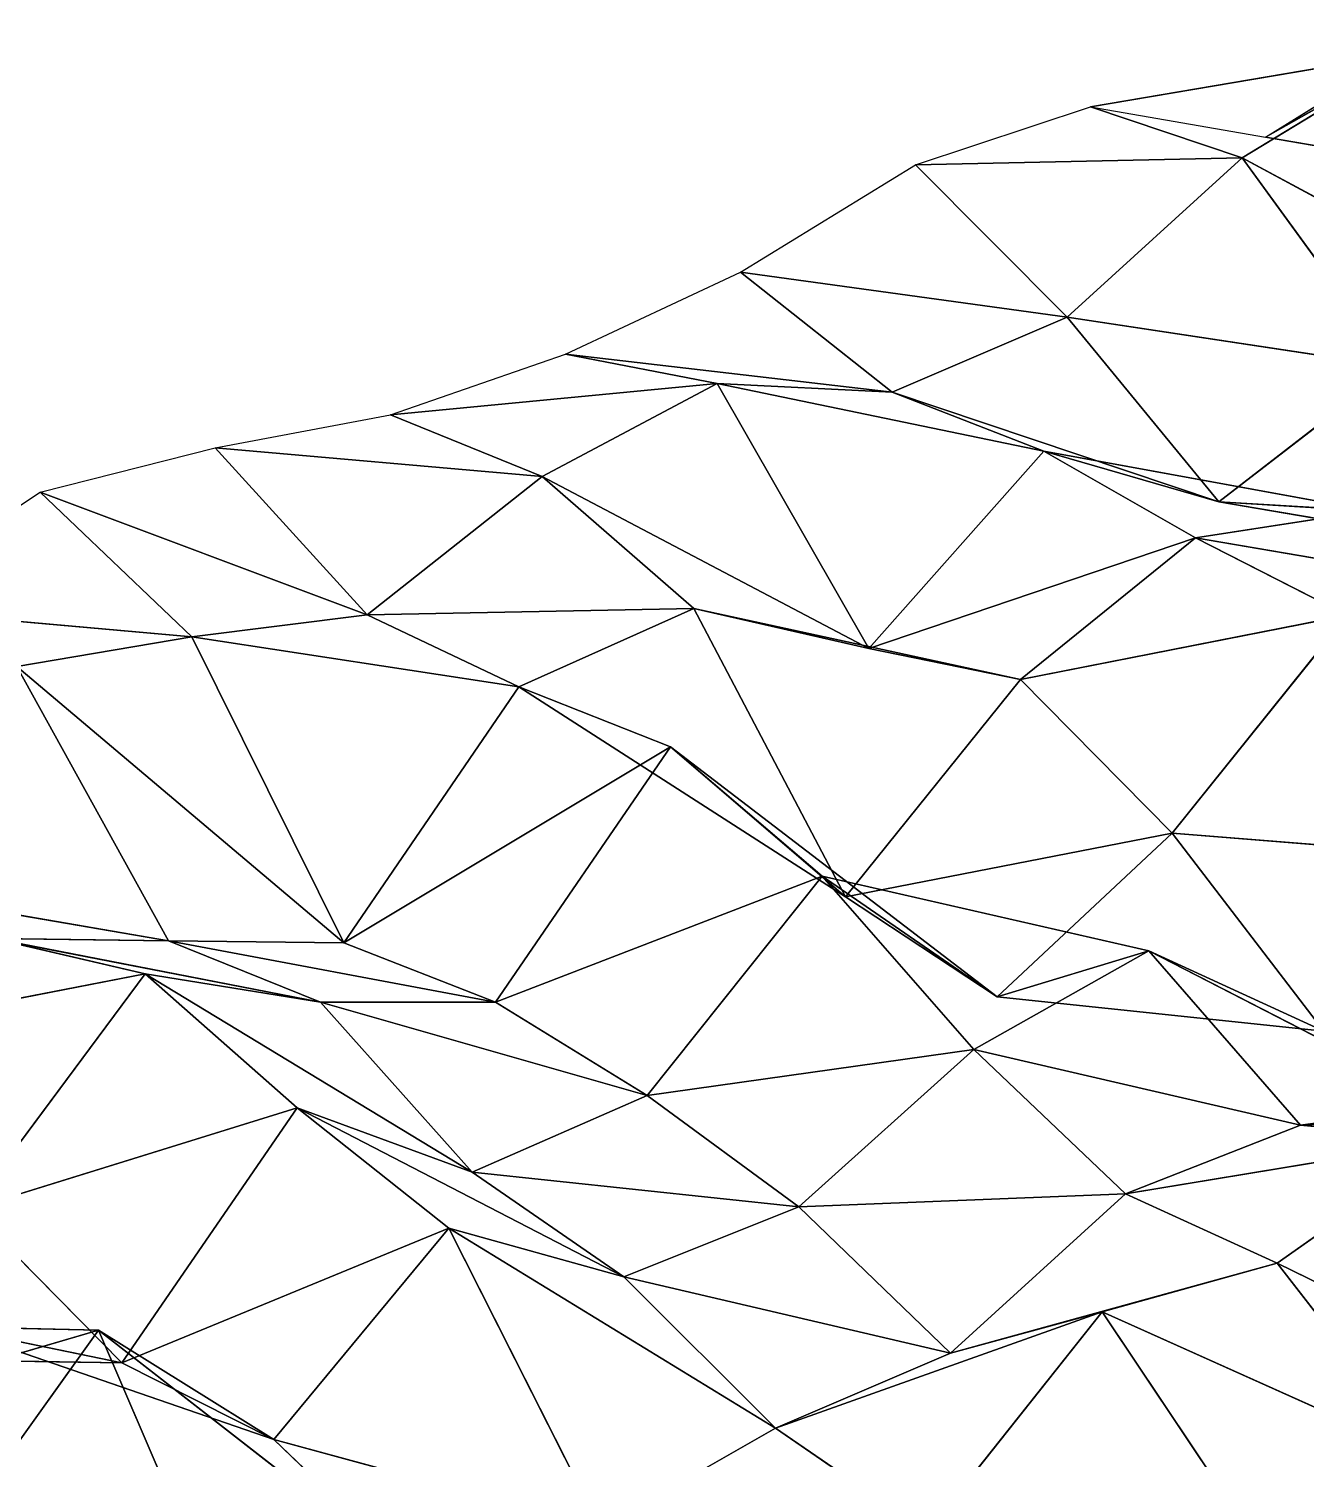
# Model space of a CAD drawing. Header units: metres. Extents: x -3703 to 431, y -1555 to 134.
# Drawn here: x -2509.8 to -2411.8, y -1063.9 to -954.2 of the extents above; entities that cross this region are included whole.
import ezdxf

# ---------------------------------------------------------------- set-up
doc = ezdxf.new("R2010")
doc.units = ezdxf.units.M

msp = doc.modelspace()

# ---------------------------------------------------------------- linework, layer by layer
for p, q in [((-2414.9536, -962.50183, -5192.218), (-2401.5374, -954.18604, -5166.581)), ((-2403.3262, -955.9281, -5234.014), (-2428.37, -960.18823, -5220.23)), ((-2428.37, -960.18823, -5220.23), (-2403.3262, -955.9281, -5234.014)), ((-2403.3262, -955.9281, -5234.014), (-2416.7424, -964.08777, -5259.685)), ((-2416.7424, -964.08777, -5259.685), (-2403.3262, -955.9281, -5234.014)), ((-2414.9536, -962.50183, -5192.218), (-2403.3262, -955.9281, -5234.014)), ((-2403.3262, -955.9281, -5234.014), (-2414.9536, -962.50183, -5192.218)), ((-2441.7864, -964.61926, -5246.735), (-2428.37, -960.18823, -5220.23)), ((-2428.37, -960.18823, -5220.23), (-2414.9536, -962.50183, -5192.218)), ((-2428.37, -960.18823, -5220.23), (-2416.7424, -964.08777, -5259.685)), ((-2416.7424, -964.08777, -5259.685), (-2428.37, -960.18823, -5220.23)), ((-2389.9097, -966.8065, -5204.0864), (-2414.9536, -962.50183, -5192.218)), ((-2414.9536, -962.50183, -5192.218), (-2389.9097, -966.8065, -5204.0864)), ((-2416.7424, -964.08777, -5259.685), (-2441.7864, -964.61926, -5246.735)), ((-2441.7864, -964.61926, -5246.735), (-2416.7424, -964.08777, -5259.685)), ((-2416.7424, -964.08777, -5259.685), (-2430.159, -976.3202, -5284.445)), ((-2430.159, -976.3202, -5284.445), (-2416.7424, -964.08777, -5259.685)), ((-2391.6985, -977.61584, -5269.491), (-2416.7424, -964.08777, -5259.685)), ((-2416.7424, -964.08777, -5259.685), (-2405.115, -980.0996, -5296.431)), ((-2405.115, -980.0996, -5296.431), (-2416.7424, -964.08777, -5259.685)), ((-2416.7424, -964.08777, -5259.685), (-2391.6985, -977.61584, -5269.491)), ((-2455.203, -972.85596, -5272.388), (-2441.7864, -964.61926, -5246.735)), ((-2441.7864, -964.61926, -5246.735), (-2430.159, -976.3202, -5284.445)), ((-2430.159, -976.3202, -5284.445), (-2441.7864, -964.61926, -5246.735)), ((-2468.6194, -979.1349, -5298.4795), (-2455.203, -972.85596, -5272.388)), ((-2430.159, -976.3202, -5284.445), (-2455.203, -972.85596, -5272.388)), ((-2455.203, -972.85596, -5272.388), (-2443.5754, -982.052, -5310.6587)), ((-2443.5754, -982.052, -5310.6587), (-2455.203, -972.85596, -5272.388)), ((-2455.203, -972.85596, -5272.388), (-2430.159, -976.3202, -5284.445)), ((-2430.159, -976.3202, -5284.445), (-2443.5754, -982.052, -5310.6587)), ((-2443.5754, -982.052, -5310.6587), (-2430.159, -976.3202, -5284.445)), ((-2405.115, -980.0996, -5296.431), (-2430.159, -976.3202, -5284.445)), ((-2430.159, -976.3202, -5284.445), (-2418.5315, -990.479, -5321.6055)), ((-2418.5315, -990.479, -5321.6055), (-2430.159, -976.3202, -5284.445)), ((-2430.159, -976.3202, -5284.445), (-2405.115, -980.0996, -5296.431)), ((-2482.0356, -983.7849, -5324.9355), (-2468.6194, -979.1349, -5298.4795)), ((-2443.5754, -982.052, -5310.6587), (-2468.6194, -979.1349, -5298.4795)), ((-2468.6194, -979.1349, -5298.4795), (-2456.9917, -981.3854, -5338.303)), ((-2456.9917, -981.3854, -5338.303), (-2468.6194, -979.1349, -5298.4795)), ((-2468.6194, -979.1349, -5298.4795), (-2443.5754, -982.052, -5310.6587)), ((-2405.115, -980.0996, -5296.431), (-2418.5315, -990.479, -5321.6055)), ((-2418.5315, -990.479, -5321.6055), (-2405.115, -980.0996, -5296.431)), ((-2456.9917, -981.3854, -5338.303), (-2482.0356, -983.7849, -5324.9355)), ((-2482.0356, -983.7849, -5324.9355), (-2456.9917, -981.3854, -5338.303)), ((-2456.9917, -981.3854, -5338.303), (-2470.4082, -988.5178, -5364.204)), ((-2470.4082, -988.5178, -5364.204), (-2456.9917, -981.3854, -5338.303)), ((-2443.5754, -982.052, -5310.6587), (-2456.9917, -981.3854, -5338.303)), ((-2431.9478, -986.5946, -5349.9697), (-2456.9917, -981.3854, -5338.303)), ((-2456.9917, -981.3854, -5338.303), (-2443.5754, -982.052, -5310.6587)), ((-2456.9917, -981.3854, -5338.303), (-2445.3643, -1001.70044, -5374.0874)), ((-2445.3643, -1001.70044, -5374.0874), (-2456.9917, -981.3854, -5338.303)), ((-2456.9917, -981.3854, -5338.303), (-2431.9478, -986.5946, -5349.9697)), ((-2418.5315, -990.479, -5321.6055), (-2443.5754, -982.052, -5310.6587)), ((-2443.5754, -982.052, -5310.6587), (-2431.9478, -986.5946, -5349.9697)), ((-2431.9478, -986.5946, -5349.9697), (-2443.5754, -982.052, -5310.6587)), ((-2443.5754, -982.052, -5310.6587), (-2418.5315, -990.479, -5321.6055)), ((-2495.4521, -986.3346, -5351.861), (-2482.0356, -983.7849, -5324.9355)), ((-2482.0356, -983.7849, -5324.9355), (-2470.4082, -988.5178, -5364.204)), ((-2470.4082, -988.5178, -5364.204), (-2482.0356, -983.7849, -5324.9355)), ((-2508.8684, -989.7197, -5378.599), (-2495.4521, -986.3346, -5351.861)), ((-2470.4082, -988.5178, -5364.204), (-2495.4521, -986.3346, -5351.861)), ((-2495.4521, -986.3346, -5351.861), (-2483.8245, -999.1295, -5389.3267)), ((-2483.8245, -999.1295, -5389.3267), (-2495.4521, -986.3346, -5351.861)), ((-2495.4521, -986.3346, -5351.861), (-2470.4082, -988.5178, -5364.204)), ((-2431.9478, -986.5946, -5349.9697), (-2445.3643, -1001.70044, -5374.0874)), ((-2445.3643, -1001.70044, -5374.0874), (-2431.9478, -986.5946, -5349.9697)), ((-2418.5315, -990.479, -5321.6055), (-2431.9478, -986.5946, -5349.9697)), ((-2406.9038, -991.1654, -5361.779), (-2431.9478, -986.5946, -5349.9697)), ((-2431.9478, -986.5946, -5349.9697), (-2418.5315, -990.479, -5321.6055)), ((-2431.9478, -986.5946, -5349.9697), (-2420.3203, -993.2224, -5388.8145)), ((-2420.3203, -993.2224, -5388.8145), (-2431.9478, -986.5946, -5349.9697)), ((-2431.9478, -986.5946, -5349.9697), (-2406.9038, -991.1654, -5361.779)), ((-2470.4082, -988.5178, -5364.204), (-2483.8245, -999.1295, -5389.3267)), ((-2483.8245, -999.1295, -5389.3267), (-2470.4082, -988.5178, -5364.204)), ((-2445.3643, -1001.70044, -5374.0874), (-2470.4082, -988.5178, -5364.204)), ((-2470.4082, -988.5178, -5364.204), (-2458.7805, -998.6448, -5402.266)), ((-2458.7805, -998.6448, -5402.266), (-2470.4082, -988.5178, -5364.204)), ((-2470.4082, -988.5178, -5364.204), (-2445.3643, -1001.70044, -5374.0874)), ((-2522.285, -998.59094, -5404.111), (-2508.8684, -989.7197, -5378.599)), ((-2483.8245, -999.1295, -5389.3267), (-2508.8684, -989.7197, -5378.599)), ((-2508.8684, -989.7197, -5378.599), (-2497.241, -1000.80554, -5416.447)), ((-2497.241, -1000.80554, -5416.447), (-2508.8684, -989.7197, -5378.599)), ((-2508.8684, -989.7197, -5378.599), (-2483.8245, -999.1295, -5389.3267)), ((-2393.4875, -994.70667, -5333.491), (-2418.5315, -990.479, -5321.6055)), ((-2418.5315, -990.479, -5321.6055), (-2406.9038, -991.1654, -5361.779)), ((-2406.9038, -991.1654, -5361.779), (-2418.5315, -990.479, -5321.6055)), ((-2418.5315, -990.479, -5321.6055), (-2393.4875, -994.70667, -5333.491)), ((-2406.9038, -991.1654, -5361.779), (-2420.3203, -993.2224, -5388.8145)), ((-2420.3203, -993.2224, -5388.8145), (-2406.9038, -991.1654, -5361.779)), ((-2420.3203, -993.2224, -5388.8145), (-2445.3643, -1001.70044, -5374.0874)), ((-2445.3643, -1001.70044, -5374.0874), (-2420.3203, -993.2224, -5388.8145)), ((-2420.3203, -993.2224, -5388.8145), (-2433.7366, -1004.09265, -5413.879)), ((-2433.7366, -1004.09265, -5413.879), (-2420.3203, -993.2224, -5388.8145)), ((-2395.2764, -997.49744, -5400.6895), (-2420.3203, -993.2224, -5388.8145)), ((-2420.3203, -993.2224, -5388.8145), (-2408.6926, -999.15955, -5427.8135)), ((-2408.6926, -999.15955, -5427.8135), (-2420.3203, -993.2224, -5388.8145)), ((-2420.3203, -993.2224, -5388.8145), (-2395.2764, -997.49744, -5400.6895)), ((-2497.241, -1000.80554, -5416.447), (-2522.285, -998.59094, -5404.111)), ((-2522.285, -998.59094, -5404.111), (-2497.241, -1000.80554, -5416.447)), ((-2483.8245, -999.1295, -5389.3267), (-2497.241, -1000.80554, -5416.447)), ((-2497.241, -1000.80554, -5416.447), (-2483.8245, -999.1295, -5389.3267)), ((-2458.7805, -998.6448, -5402.266), (-2483.8245, -999.1295, -5389.3267)), ((-2483.8245, -999.1295, -5389.3267), (-2458.7805, -998.6448, -5402.266)), ((-2483.8245, -999.1295, -5389.3267), (-2472.197, -1004.6466, -5428.4194)), ((-2472.197, -1004.6466, -5428.4194), (-2483.8245, -999.1295, -5389.3267)), ((-2458.7805, -998.6448, -5402.266), (-2472.197, -1004.6466, -5428.4194)), ((-2472.197, -1004.6466, -5428.4194), (-2458.7805, -998.6448, -5402.266)), ((-2445.3643, -1001.70044, -5374.0874), (-2458.7805, -998.6448, -5402.266)), ((-2433.7366, -1004.09265, -5413.879), (-2458.7805, -998.6448, -5402.266)), ((-2458.7805, -998.6448, -5402.266), (-2445.3643, -1001.70044, -5374.0874)), ((-2458.7805, -998.6448, -5402.266), (-2447.153, -1020.7604, -5437.6475)), ((-2447.153, -1020.7604, -5437.6475), (-2458.7805, -998.6448, -5402.266)), ((-2458.7805, -998.6448, -5402.266), (-2433.7366, -1004.09265, -5413.879)), ((-2408.6926, -999.15955, -5427.8135), (-2433.7366, -1004.09265, -5413.879)), ((-2433.7366, -1004.09265, -5413.879), (-2408.6926, -999.15955, -5427.8135)), ((-2408.6926, -999.15955, -5427.8135), (-2422.1091, -1015.8778, -5451.5703)), ((-2422.1091, -1015.8778, -5451.5703), (-2408.6926, -999.15955, -5427.8135)), ((-2497.241, -1000.80554, -5416.447), (-2510.6575, -1003.0836, -5443.4336)), ((-2510.6575, -1003.0836, -5443.4336), (-2497.241, -1000.80554, -5416.447)), ((-2472.197, -1004.6466, -5428.4194), (-2497.241, -1000.80554, -5416.447)), ((-2497.241, -1000.80554, -5416.447), (-2485.6135, -1024.281, -5451.525)), ((-2485.6135, -1024.281, -5451.525), (-2497.241, -1000.80554, -5416.447)), ((-2497.241, -1000.80554, -5416.447), (-2472.197, -1004.6466, -5428.4194)), ((-2445.3643, -1001.70044, -5374.0874), (-2433.7366, -1004.09265, -5413.879)), ((-2433.7366, -1004.09265, -5413.879), (-2445.3643, -1001.70044, -5374.0874)), ((-2485.6135, -1024.281, -5451.525), (-2510.6575, -1003.0836, -5443.4336)), ((-2510.6575, -1003.0836, -5443.4336), (-2499.0298, -1024.1318, -5479.0537)), ((-2499.0298, -1024.1318, -5479.0537), (-2510.6575, -1003.0836, -5443.4336)), ((-2510.6575, -1003.0836, -5443.4336), (-2485.6135, -1024.281, -5451.525)), ((-2472.197, -1004.6466, -5428.4194), (-2485.6135, -1024.281, -5451.525)), ((-2485.6135, -1024.281, -5451.525), (-2472.197, -1004.6466, -5428.4194)), ((-2447.153, -1020.7604, -5437.6475), (-2472.197, -1004.6466, -5428.4194)), ((-2472.197, -1004.6466, -5428.4194), (-2460.5696, -1009.24, -5467.719)), ((-2460.5696, -1009.24, -5467.719), (-2472.197, -1004.6466, -5428.4194)), ((-2472.197, -1004.6466, -5428.4194), (-2447.153, -1020.7604, -5437.6475)), ((-2433.7366, -1004.09265, -5413.879), (-2447.153, -1020.7604, -5437.6475)), ((-2447.153, -1020.7604, -5437.6475), (-2433.7366, -1004.09265, -5413.879)), ((-2433.7366, -1004.09265, -5413.879), (-2422.1091, -1015.8778, -5451.5703)), ((-2422.1091, -1015.8778, -5451.5703), (-2433.7366, -1004.09265, -5413.879)), ((-2460.5696, -1009.24, -5467.719), (-2485.6135, -1024.281, -5451.525)), ((-2485.6135, -1024.281, -5451.525), (-2460.5696, -1009.24, -5467.719)), ((-2460.5696, -1009.24, -5467.719), (-2473.9858, -1028.8378, -5490.8325)), ((-2473.9858, -1028.8378, -5490.8325), (-2460.5696, -1009.24, -5467.719)), ((-2447.153, -1020.7604, -5437.6475), (-2460.5696, -1009.24, -5467.719)), ((-2435.5256, -1028.4253, -5476.2607), (-2460.5696, -1009.24, -5467.719)), ((-2460.5696, -1009.24, -5467.719), (-2447.153, -1020.7604, -5437.6475)), ((-2460.5696, -1009.24, -5467.719), (-2448.942, -1019.1632, -5505.827)), ((-2448.942, -1019.1632, -5505.827), (-2460.5696, -1009.24, -5467.719)), ((-2460.5696, -1009.24, -5467.719), (-2435.5256, -1028.4253, -5476.2607)), ((-2422.1091, -1015.8778, -5451.5703), (-2447.153, -1020.7604, -5437.6475)), ((-2447.153, -1020.7604, -5437.6475), (-2422.1091, -1015.8778, -5451.5703)), ((-2422.1091, -1015.8778, -5451.5703), (-2435.5256, -1028.4253, -5476.2607)), ((-2435.5256, -1028.4253, -5476.2607), (-2422.1091, -1015.8778, -5451.5703)), ((-2397.0652, -1017.8744, -5463.955), (-2422.1091, -1015.8778, -5451.5703)), ((-2422.1091, -1015.8778, -5451.5703), (-2410.4817, -1031.0618, -5488.5024)), ((-2410.4817, -1031.0618, -5488.5024), (-2422.1091, -1015.8778, -5451.5703)), ((-2422.1091, -1015.8778, -5451.5703), (-2397.0652, -1017.8744, -5463.955)), ((-2499.0298, -1024.1318, -5479.0537), (-2524.0737, -1019.8053, -5467.19)), ((-2524.0737, -1019.8053, -5467.19), (-2499.0298, -1024.1318, -5479.0537)), ((-2448.942, -1019.1632, -5505.827), (-2473.9858, -1028.8378, -5490.8325)), ((-2473.9858, -1028.8378, -5490.8325), (-2448.942, -1019.1632, -5505.827)), ((-2448.942, -1019.1632, -5505.827), (-2462.3584, -1035.9812, -5529.5615)), ((-2462.3584, -1035.9812, -5529.5615), (-2448.942, -1019.1632, -5505.827)), ((-2435.5256, -1028.4253, -5476.2607), (-2448.942, -1019.1632, -5505.827)), ((-2423.898, -1024.899, -5517.3755), (-2448.942, -1019.1632, -5505.827)), ((-2448.942, -1019.1632, -5505.827), (-2435.5256, -1028.4253, -5476.2607)), ((-2448.942, -1019.1632, -5505.827), (-2437.3145, -1032.4609, -5543.18)), ((-2437.3145, -1032.4609, -5543.18), (-2448.942, -1019.1632, -5505.827)), ((-2448.942, -1019.1632, -5505.827), (-2423.898, -1024.899, -5517.3755)), ((-2447.153, -1020.7604, -5437.6475), (-2435.5256, -1028.4253, -5476.2607)), ((-2435.5256, -1028.4253, -5476.2607), (-2447.153, -1020.7604, -5437.6475)), ((-2499.0298, -1024.1318, -5479.0537), (-2512.4463, -1023.9541, -5506.5884)), ((-2487.4023, -1028.825, -5518.3306), (-2512.4463, -1023.9541, -5506.5884)), ((-2512.4463, -1023.9541, -5506.5884), (-2499.0298, -1024.1318, -5479.0537)), ((-2512.4463, -1023.9541, -5506.5884), (-2500.8186, -1026.6459, -5546.3135)), ((-2500.8186, -1026.6459, -5546.3135), (-2512.4463, -1023.9541, -5506.5884)), ((-2512.4463, -1023.9541, -5506.5884), (-2487.4023, -1028.825, -5518.3306)), ((-2485.6135, -1024.281, -5451.525), (-2499.0298, -1024.1318, -5479.0537)), ((-2473.9858, -1028.8378, -5490.8325), (-2499.0298, -1024.1318, -5479.0537)), ((-2499.0298, -1024.1318, -5479.0537), (-2485.6135, -1024.281, -5451.525)), ((-2499.0298, -1024.1318, -5479.0537), (-2487.4023, -1028.825, -5518.3306)), ((-2487.4023, -1028.825, -5518.3306), (-2499.0298, -1024.1318, -5479.0537)), ((-2499.0298, -1024.1318, -5479.0537), (-2473.9858, -1028.8378, -5490.8325)), ((-2485.6135, -1024.281, -5451.525), (-2473.9858, -1028.8378, -5490.8325)), ((-2473.9858, -1028.8378, -5490.8325), (-2485.6135, -1024.281, -5451.525)), ((-2423.898, -1024.899, -5517.3755), (-2437.3145, -1032.4609, -5543.18)), ((-2437.3145, -1032.4609, -5543.18), (-2423.898, -1024.899, -5517.3755)), ((-2435.5256, -1028.4253, -5476.2607), (-2423.898, -1024.899, -5517.3755)), ((-2423.898, -1024.899, -5517.3755), (-2435.5256, -1028.4253, -5476.2607)), ((-2410.4817, -1031.0618, -5488.5024), (-2423.898, -1024.899, -5517.3755)), ((-2398.854, -1037.7603, -5527.331), (-2423.898, -1024.899, -5517.3755)), ((-2423.898, -1024.899, -5517.3755), (-2410.4817, -1031.0618, -5488.5024)), ((-2423.898, -1024.899, -5517.3755), (-2412.2705, -1038.2471, -5554.7173)), ((-2412.2705, -1038.2471, -5554.7173), (-2423.898, -1024.899, -5517.3755)), ((-2423.898, -1024.899, -5517.3755), (-2398.854, -1037.7603, -5527.331)), ((-2500.8186, -1026.6459, -5546.3135), (-2525.8625, -1031.5367, -5532.388)), ((-2525.8625, -1031.5367, -5532.388), (-2500.8186, -1026.6459, -5546.3135)), ((-2500.8186, -1026.6459, -5546.3135), (-2514.235, -1044.6938, -5569.7734)), ((-2514.235, -1044.6938, -5569.7734), (-2500.8186, -1026.6459, -5546.3135)), ((-2487.4023, -1028.825, -5518.3306), (-2500.8186, -1026.6459, -5546.3135)), ((-2475.7747, -1041.8698, -5555.74), (-2500.8186, -1026.6459, -5546.3135)), ((-2500.8186, -1026.6459, -5546.3135), (-2487.4023, -1028.825, -5518.3306)), ((-2500.8186, -1026.6459, -5546.3135), (-2489.1912, -1036.9355, -5584.3394)), ((-2489.1912, -1036.9355, -5584.3394), (-2500.8186, -1026.6459, -5546.3135)), ((-2500.8186, -1026.6459, -5546.3135), (-2475.7747, -1041.8698, -5555.74)), ((-2473.9858, -1028.8378, -5490.8325), (-2487.4023, -1028.825, -5518.3306)), ((-2462.3584, -1035.9812, -5529.5615), (-2487.4023, -1028.825, -5518.3306)), ((-2487.4023, -1028.825, -5518.3306), (-2473.9858, -1028.8378, -5490.8325)), ((-2487.4023, -1028.825, -5518.3306), (-2475.7747, -1041.8698, -5555.74)), ((-2475.7747, -1041.8698, -5555.74), (-2487.4023, -1028.825, -5518.3306)), ((-2487.4023, -1028.825, -5518.3306), (-2462.3584, -1035.9812, -5529.5615)), ((-2473.9858, -1028.8378, -5490.8325), (-2462.3584, -1035.9812, -5529.5615)), ((-2462.3584, -1035.9812, -5529.5615), (-2473.9858, -1028.8378, -5490.8325)), ((-2410.4817, -1031.0618, -5488.5024), (-2435.5256, -1028.4253, -5476.2607)), ((-2435.5256, -1028.4253, -5476.2607), (-2410.4817, -1031.0618, -5488.5024)), ((-2437.3145, -1032.4609, -5543.18), (-2462.3584, -1035.9812, -5529.5615)), ((-2462.3584, -1035.9812, -5529.5615), (-2437.3145, -1032.4609, -5543.18)), ((-2437.3145, -1032.4609, -5543.18), (-2450.7307, -1044.5242, -5567.978)), ((-2450.7307, -1044.5242, -5567.978), (-2437.3145, -1032.4609, -5543.18)), ((-2412.2705, -1038.2471, -5554.7173), (-2437.3145, -1032.4609, -5543.18)), ((-2437.3145, -1032.4609, -5543.18), (-2425.6868, -1043.5115, -5581.0356)), ((-2425.6868, -1043.5115, -5581.0356), (-2437.3145, -1032.4609, -5543.18)), ((-2437.3145, -1032.4609, -5543.18), (-2412.2705, -1038.2471, -5554.7173)), ((-2387.2263, -1034.9658, -5568.282), (-2412.2705, -1038.2471, -5554.7173)), ((-2412.2705, -1038.2471, -5554.7173), (-2387.2263, -1034.9658, -5568.282)), ((-2462.3584, -1035.9812, -5529.5615), (-2475.7747, -1041.8698, -5555.74)), ((-2475.7747, -1041.8698, -5555.74), (-2462.3584, -1035.9812, -5529.5615)), ((-2462.3584, -1035.9812, -5529.5615), (-2450.7307, -1044.5242, -5567.978)), ((-2450.7307, -1044.5242, -5567.978), (-2462.3584, -1035.9812, -5529.5615)), ((-2489.1912, -1036.9355, -5584.3394), (-2514.235, -1044.6938, -5569.7734)), ((-2514.235, -1044.6938, -5569.7734), (-2489.1912, -1036.9355, -5584.3394)), ((-2489.1912, -1036.9355, -5584.3394), (-2502.6077, -1056.4727, -5607.4663)), ((-2502.6077, -1056.4727, -5607.4663), (-2489.1912, -1036.9355, -5584.3394)), ((-2475.7747, -1041.8698, -5555.74), (-2489.1912, -1036.9355, -5584.3394)), ((-2464.1472, -1049.8794, -5594.2764), (-2489.1912, -1036.9355, -5584.3394)), ((-2489.1912, -1036.9355, -5584.3394), (-2475.7747, -1041.8698, -5555.74)), ((-2489.1912, -1036.9355, -5584.3394), (-2477.5637, -1046.1487, -5622.606)), ((-2477.5637, -1046.1487, -5622.606), (-2489.1912, -1036.9355, -5584.3394)), ((-2489.1912, -1036.9355, -5584.3394), (-2464.1472, -1049.8794, -5594.2764)), ((-2412.2705, -1038.2471, -5554.7173), (-2425.6868, -1043.5115, -5581.0356)), ((-2425.6868, -1043.5115, -5581.0356), (-2412.2705, -1038.2471, -5554.7173)), ((-2398.854, -1037.7603, -5527.331), (-2412.2705, -1038.2471, -5554.7173)), ((-2412.2705, -1038.2471, -5554.7173), (-2398.854, -1037.7603, -5527.331)), ((-2412.2705, -1038.2471, -5554.7173), (-2400.6428, -1039.3741, -5594.792)), ((-2400.6428, -1039.3741, -5594.792), (-2412.2705, -1038.2471, -5554.7173)), ((-2400.6428, -1039.3741, -5594.792), (-2425.6868, -1043.5115, -5581.0356)), ((-2425.6868, -1043.5115, -5581.0356), (-2400.6428, -1039.3741, -5594.792)), ((-2400.6428, -1039.3741, -5594.792), (-2414.0593, -1048.8354, -5620.1724)), ((-2414.0593, -1048.8354, -5620.1724), (-2400.6428, -1039.3741, -5594.792)), ((-2450.7307, -1044.5242, -5567.978), (-2475.7747, -1041.8698, -5555.74)), ((-2475.7747, -1041.8698, -5555.74), (-2464.1472, -1049.8794, -5594.2764)), ((-2464.1472, -1049.8794, -5594.2764), (-2475.7747, -1041.8698, -5555.74)), ((-2475.7747, -1041.8698, -5555.74), (-2450.7307, -1044.5242, -5567.978)), ((-2425.6868, -1043.5115, -5581.0356), (-2450.7307, -1044.5242, -5567.978)), ((-2450.7307, -1044.5242, -5567.978), (-2425.6868, -1043.5115, -5581.0356)), ((-2425.6868, -1043.5115, -5581.0356), (-2439.1033, -1055.7273, -5605.8)), ((-2439.1033, -1055.7273, -5605.8), (-2425.6868, -1043.5115, -5581.0356)), ((-2425.6868, -1043.5115, -5581.0356), (-2414.0593, -1048.8354, -5620.1724)), ((-2414.0593, -1048.8354, -5620.1724), (-2425.6868, -1043.5115, -5581.0356)), ((-2514.235, -1044.6938, -5569.7734), (-2502.6077, -1056.4727, -5607.4663)), ((-2502.6077, -1056.4727, -5607.4663), (-2514.235, -1044.6938, -5569.7734)), ((-2450.7307, -1044.5242, -5567.978), (-2464.1472, -1049.8794, -5594.2764)), ((-2464.1472, -1049.8794, -5594.2764), (-2450.7307, -1044.5242, -5567.978)), ((-2450.7307, -1044.5242, -5567.978), (-2439.1033, -1055.7273, -5605.8)), ((-2439.1033, -1055.7273, -5605.8), (-2450.7307, -1044.5242, -5567.978)), ((-2477.5637, -1046.1487, -5622.606), (-2502.6077, -1056.4727, -5607.4663)), ((-2502.6077, -1056.4727, -5607.4663), (-2477.5637, -1046.1487, -5622.606)), ((-2477.5637, -1046.1487, -5622.606), (-2490.98, -1062.3589, -5646.4766)), ((-2490.98, -1062.3589, -5646.4766), (-2477.5637, -1046.1487, -5622.606)), ((-2464.1472, -1049.8794, -5594.2764), (-2477.5637, -1046.1487, -5622.606)), ((-2452.5198, -1061.4845, -5632.008), (-2477.5637, -1046.1487, -5622.606)), ((-2477.5637, -1046.1487, -5622.606), (-2464.1472, -1049.8794, -5594.2764)), ((-2477.5637, -1046.1487, -5622.606), (-2465.936, -1069.1517, -5657.7886)), ((-2465.936, -1069.1517, -5657.7886), (-2477.5637, -1046.1487, -5622.606)), ((-2477.5637, -1046.1487, -5622.606), (-2452.5198, -1061.4845, -5632.008)), ((-2414.0593, -1048.8354, -5620.1724), (-2439.1033, -1055.7273, -5605.8)), ((-2439.1033, -1055.7273, -5605.8), (-2414.0593, -1048.8354, -5620.1724)), ((-2414.0593, -1048.8354, -5620.1724), (-2427.4758, -1052.5685, -5646.833)), ((-2427.4758, -1052.5685, -5646.833), (-2414.0593, -1048.8354, -5620.1724)), ((-2389.0151, -1061.1064, -5630.26), (-2414.0593, -1048.8354, -5620.1724)), ((-2414.0593, -1048.8354, -5620.1724), (-2402.4316, -1063.8231, -5657.1475)), ((-2402.4316, -1063.8231, -5657.1475), (-2414.0593, -1048.8354, -5620.1724)), ((-2414.0593, -1048.8354, -5620.1724), (-2389.0151, -1061.1064, -5630.26)), ((-2439.1033, -1055.7273, -5605.8), (-2464.1472, -1049.8794, -5594.2764)), ((-2464.1472, -1049.8794, -5594.2764), (-2452.5198, -1061.4845, -5632.008)), ((-2452.5198, -1061.4845, -5632.008), (-2464.1472, -1049.8794, -5594.2764)), ((-2464.1472, -1049.8794, -5594.2764), (-2439.1033, -1055.7273, -5605.8)), ((-2427.4758, -1052.5685, -5646.833), (-2452.5198, -1061.4845, -5632.008)), ((-2452.5198, -1061.4845, -5632.008), (-2427.4758, -1052.5685, -5646.833)), ((-2427.4758, -1052.5685, -5646.833), (-2440.8918, -1069.4681, -5670.5493)), ((-2440.8918, -1069.4681, -5670.5493), (-2427.4758, -1052.5685, -5646.833)), ((-2439.1033, -1055.7273, -5605.8), (-2427.4758, -1052.5685, -5646.833)), ((-2427.4758, -1052.5685, -5646.833), (-2439.1033, -1055.7273, -5605.8)), ((-2402.4316, -1063.8231, -5657.1475), (-2427.4758, -1052.5685, -5646.833)), ((-2427.4758, -1052.5685, -5646.833), (-2415.848, -1069.9384, -5683.2754)), ((-2415.848, -1069.9384, -5683.2754), (-2427.4758, -1052.5685, -5646.833)), ((-2427.4758, -1052.5685, -5646.833), (-2402.4316, -1063.8231, -5657.1475)), ((-2504.3965, -1053.9739, -5675.8467), (-2529.4404, -1061.3138, -5661.3745)), ((-2529.4404, -1061.3138, -5661.3745), (-2504.3965, -1053.9739, -5675.8467)), ((-2504.3965, -1053.9739, -5675.8467), (-2517.8127, -1072.7172, -5699.151)), ((-2517.8127, -1072.7172, -5699.151), (-2504.3965, -1053.9739, -5675.8467)), ((-2502.6077, -1056.4727, -5607.4663), (-2516.024, -1053.7078, -5635.5796)), ((-2490.98, -1062.3589, -5646.4766), (-2516.024, -1053.7078, -5635.5796)), ((-2516.024, -1053.7078, -5635.5796), (-2502.6077, -1056.4727, -5607.4663)), ((-2516.024, -1053.7078, -5635.5796), (-2504.3965, -1053.9739, -5675.8467)), ((-2504.3965, -1053.9739, -5675.8467), (-2516.024, -1053.7078, -5635.5796)), ((-2516.024, -1053.7078, -5635.5796), (-2490.98, -1062.3589, -5646.4766)), ((-2490.98, -1062.3589, -5646.4766), (-2504.3965, -1053.9739, -5675.8467)), ((-2479.3525, -1073.4814, -5684.316), (-2504.3965, -1053.9739, -5675.8467)), ((-2504.3965, -1053.9739, -5675.8467), (-2490.98, -1062.3589, -5646.4766)), ((-2504.3965, -1053.9739, -5675.8467), (-2492.7688, -1081.1133, -5710.105)), ((-2492.7688, -1081.1133, -5710.105), (-2504.3965, -1053.9739, -5675.8467)), ((-2504.3965, -1053.9739, -5675.8467), (-2479.3525, -1073.4814, -5684.316)), ((-2502.6077, -1056.4727, -5607.4663), (-2527.6516, -1056.1028, -5594.718)), ((-2527.6516, -1056.1028, -5594.718), (-2502.6077, -1056.4727, -5607.4663)), ((-2439.1033, -1055.7273, -5605.8), (-2452.5198, -1061.4845, -5632.008)), ((-2452.5198, -1061.4845, -5632.008), (-2439.1033, -1055.7273, -5605.8)), ((-2502.6077, -1056.4727, -5607.4663), (-2490.98, -1062.3589, -5646.4766)), ((-2490.98, -1062.3589, -5646.4766), (-2502.6077, -1056.4727, -5607.4663)), ((-2452.5198, -1061.4845, -5632.008), (-2465.936, -1069.1517, -5657.7886)), ((-2465.936, -1069.1517, -5657.7886), (-2452.5198, -1061.4845, -5632.008)), ((-2452.5198, -1061.4845, -5632.008), (-2440.8918, -1069.4681, -5670.5493)), ((-2440.8918, -1069.4681, -5670.5493), (-2452.5198, -1061.4845, -5632.008)), ((-2465.936, -1069.1517, -5657.7886), (-2490.98, -1062.3589, -5646.4766)), ((-2490.98, -1062.3589, -5646.4766), (-2479.3525, -1073.4814, -5684.316)), ((-2479.3525, -1073.4814, -5684.316), (-2490.98, -1062.3589, -5646.4766)), ((-2490.98, -1062.3589, -5646.4766), (-2465.936, -1069.1517, -5657.7886))]:
    msp.add_line(p, q)
for points in [[(-2401.5374, -954.18604, -5166.581), (-2389.9097, -966.8065, -5204.0864), (-2414.9536, -962.50183, -5192.218), (-2414.9536, -962.5017, -5192.218)], [(-2416.7424, -964.08777, -5259.685), (-2428.37, -960.18823, -5220.23), (-2403.3262, -955.9281, -5234.014), (-2403.3262, -955.928, -5234.014)], [(-2414.9536, -962.50183, -5192.218), (-2403.3262, -955.9281, -5234.014), (-2428.37, -960.18823, -5220.23), (-2428.37, -960.1881, -5220.23)], [(-2403.3262, -955.9281, -5234.014), (-2391.6985, -977.61584, -5269.491), (-2416.7424, -964.08777, -5259.685), (-2416.7424, -964.08765, -5259.685)], [(-2403.3262, -955.9281, -5234.014), (-2414.9536, -962.50183, -5192.218), (-2389.9097, -966.8065, -5204.0864), (-2389.9097, -966.8064, -5204.0864)], [(-2428.37, -960.18823, -5220.23), (-2416.7424, -964.08777, -5259.685), (-2441.7864, -964.61926, -5246.735), (-2441.7864, -964.61914, -5246.735)], [(-2430.159, -976.3202, -5284.445), (-2441.7864, -964.61926, -5246.735), (-2416.7424, -964.08777, -5259.685), (-2416.7424, -964.08765, -5259.685)], [(-2416.7424, -964.08777, -5259.685), (-2405.115, -980.0996, -5296.431), (-2430.159, -976.3202, -5284.445), (-2430.159, -976.32007, -5284.445)], [(-2405.115, -980.0996, -5296.431), (-2416.7424, -964.08777, -5259.685), (-2391.6985, -977.61584, -5269.491), (-2391.6985, -977.6157, -5269.491)], [(-2441.7864, -964.61926, -5246.735), (-2430.159, -976.3202, -5284.445), (-2455.203, -972.85596, -5272.388), (-2455.203, -972.85583, -5272.388)], [(-2455.203, -972.85596, -5272.388), (-2443.5754, -982.052, -5310.6587), (-2468.6194, -979.1349, -5298.4795), (-2468.6194, -979.13477, -5298.4795)], [(-2443.5754, -982.052, -5310.6587), (-2455.203, -972.85596, -5272.388), (-2430.159, -976.3202, -5284.445), (-2430.159, -976.32007, -5284.445)], [(-2430.159, -976.3202, -5284.445), (-2418.5315, -990.479, -5321.6055), (-2443.5754, -982.052, -5310.6587), (-2443.5754, -982.0519, -5310.6587)], [(-2418.5315, -990.479, -5321.6055), (-2430.159, -976.3202, -5284.445), (-2405.115, -980.0996, -5296.431), (-2405.115, -980.0995, -5296.431)], [(-2468.6194, -979.1349, -5298.4795), (-2456.9917, -981.3854, -5338.303), (-2482.0356, -983.7849, -5324.9355), (-2482.0356, -983.7848, -5324.9355)], [(-2456.9917, -981.3854, -5338.303), (-2468.6194, -979.1349, -5298.4795), (-2443.5754, -982.052, -5310.6587), (-2443.5754, -982.0519, -5310.6587)], [(-2405.115, -980.0996, -5296.431), (-2393.4875, -994.70667, -5333.491), (-2418.5315, -990.479, -5321.6055), (-2418.5315, -990.4789, -5321.6055)], [(-2470.4082, -988.5178, -5364.204), (-2482.0356, -983.7849, -5324.9355), (-2456.9917, -981.3854, -5338.303), (-2456.9917, -981.38525, -5338.303)], [(-2456.9917, -981.3854, -5338.303), (-2445.3643, -1001.70044, -5374.0874), (-2470.4082, -988.5178, -5364.204), (-2470.4082, -988.5177, -5364.204)], [(-2443.5754, -982.052, -5310.6587), (-2431.9478, -986.5946, -5349.9697), (-2456.9917, -981.3854, -5338.303), (-2456.9917, -981.38525, -5338.303)], [(-2445.3643, -1001.70044, -5374.0874), (-2456.9917, -981.3854, -5338.303), (-2431.9478, -986.5946, -5349.9697), (-2431.9478, -986.5945, -5349.9697)], [(-2431.9478, -986.5946, -5349.9697), (-2443.5754, -982.052, -5310.6587), (-2418.5315, -990.479, -5321.6055), (-2418.5315, -990.4789, -5321.6055)], [(-2482.0356, -983.7849, -5324.9355), (-2470.4082, -988.5178, -5364.204), (-2495.4521, -986.3346, -5351.861), (-2495.4521, -986.3345, -5351.861)], [(-2495.4521, -986.3346, -5351.861), (-2483.8245, -999.1295, -5389.3267), (-2508.8684, -989.7197, -5378.599), (-2508.8684, -989.7196, -5378.599)], [(-2483.8245, -999.1295, -5389.3267), (-2495.4521, -986.3346, -5351.861), (-2470.4082, -988.5178, -5364.204), (-2470.4082, -988.5177, -5364.204)], [(-2431.9478, -986.5946, -5349.9697), (-2420.3203, -993.2224, -5388.8145), (-2445.3643, -1001.70044, -5374.0874), (-2445.3643, -1001.7003, -5374.0874)], [(-2418.5315, -990.479, -5321.6055), (-2406.9038, -991.1654, -5361.779), (-2431.9478, -986.5946, -5349.9697), (-2431.9478, -986.5945, -5349.9697)], [(-2420.3203, -993.2224, -5388.8145), (-2431.9478, -986.5946, -5349.9697), (-2406.9038, -991.1654, -5361.779), (-2406.9038, -991.1653, -5361.779)], [(-2470.4082, -988.5178, -5364.204), (-2458.7805, -998.6448, -5402.266), (-2483.8245, -999.1295, -5389.3267), (-2483.8245, -999.1294, -5389.3267)], [(-2458.7805, -998.6448, -5402.266), (-2470.4082, -988.5178, -5364.204), (-2445.3643, -1001.70044, -5374.0874), (-2445.3643, -1001.7003, -5374.0874)], [(-2508.8684, -989.7197, -5378.599), (-2497.241, -1000.80554, -5416.447), (-2522.285, -998.59094, -5404.111), (-2522.285, -998.5908, -5404.111)], [(-2497.241, -1000.80554, -5416.447), (-2508.8684, -989.7197, -5378.599), (-2483.8245, -999.1295, -5389.3267), (-2483.8245, -999.1294, -5389.3267)], [(-2406.9038, -991.1654, -5361.779), (-2418.5315, -990.479, -5321.6055), (-2393.4875, -994.70667, -5333.491), (-2393.4875, -994.70654, -5333.491)], [(-2406.9038, -991.1654, -5361.779), (-2395.2764, -997.49744, -5400.6895), (-2420.3203, -993.2224, -5388.8145), (-2420.3203, -993.2223, -5388.8145)], [(-2433.7366, -1004.09265, -5413.879), (-2445.3643, -1001.70044, -5374.0874), (-2420.3203, -993.2224, -5388.8145), (-2420.3203, -993.2223, -5388.8145)], [(-2420.3203, -993.2224, -5388.8145), (-2408.6926, -999.15955, -5427.8135), (-2433.7366, -1004.09265, -5413.879), (-2433.7366, -1004.0925, -5413.879)], [(-2408.6926, -999.15955, -5427.8135), (-2420.3203, -993.2224, -5388.8145), (-2395.2764, -997.49744, -5400.6895), (-2395.2764, -997.4973, -5400.6895)], [(-2510.6575, -1003.0836, -5443.4336), (-2522.285, -998.59094, -5404.111), (-2497.241, -1000.80554, -5416.447), (-2497.241, -1000.8054, -5416.447)], [(-2483.8245, -999.1295, -5389.3267), (-2472.197, -1004.6466, -5428.4194), (-2497.241, -1000.80554, -5416.447), (-2497.241, -1000.8054, -5416.447)], [(-2472.197, -1004.6466, -5428.4194), (-2483.8245, -999.1295, -5389.3267), (-2458.7805, -998.6448, -5402.266), (-2458.7805, -998.64465, -5402.266)], [(-2458.7805, -998.6448, -5402.266), (-2447.153, -1020.7604, -5437.6475), (-2472.197, -1004.6466, -5428.4194), (-2472.197, -1004.6465, -5428.4194)], [(-2445.3643, -1001.70044, -5374.0874), (-2433.7366, -1004.09265, -5413.879), (-2458.7805, -998.6448, -5402.266), (-2458.7805, -998.64465, -5402.266)], [(-2447.153, -1020.7604, -5437.6475), (-2458.7805, -998.6448, -5402.266), (-2433.7366, -1004.09265, -5413.879), (-2433.7366, -1004.0925, -5413.879)], [(-2422.1091, -1015.8778, -5451.5703), (-2433.7366, -1004.09265, -5413.879), (-2408.6926, -999.15955, -5427.8135), (-2408.6926, -999.1594, -5427.8135)], [(-2408.6926, -999.15955, -5427.8135), (-2397.0652, -1017.8744, -5463.955), (-2422.1091, -1015.8778, -5451.5703), (-2422.1091, -1015.8777, -5451.5703)], [(-2497.241, -1000.80554, -5416.447), (-2485.6135, -1024.281, -5451.525), (-2510.6575, -1003.0836, -5443.4336), (-2510.6575, -1003.0835, -5443.4336)], [(-2485.6135, -1024.281, -5451.525), (-2497.241, -1000.80554, -5416.447), (-2472.197, -1004.6466, -5428.4194), (-2472.197, -1004.6465, -5428.4194)], [(-2510.6575, -1003.0836, -5443.4336), (-2499.0298, -1024.1318, -5479.0537), (-2524.0737, -1019.8053, -5467.19), (-2524.0737, -1019.8052, -5467.19)], [(-2499.0298, -1024.1318, -5479.0537), (-2510.6575, -1003.0836, -5443.4336), (-2485.6135, -1024.281, -5451.525), (-2485.6135, -1024.2809, -5451.525)], [(-2472.197, -1004.6466, -5428.4194), (-2460.5696, -1009.24, -5467.719), (-2485.6135, -1024.281, -5451.525), (-2485.6135, -1024.2809, -5451.525)], [(-2460.5696, -1009.24, -5467.719), (-2472.197, -1004.6466, -5428.4194), (-2447.153, -1020.7604, -5437.6475), (-2447.153, -1020.76025, -5437.6475)], [(-2433.7366, -1004.09265, -5413.879), (-2422.1091, -1015.8778, -5451.5703), (-2447.153, -1020.7604, -5437.6475), (-2447.153, -1020.76025, -5437.6475)], [(-2473.9858, -1028.8378, -5490.8325), (-2485.6135, -1024.281, -5451.525), (-2460.5696, -1009.24, -5467.719), (-2460.5696, -1009.23987, -5467.719)], [(-2460.5696, -1009.24, -5467.719), (-2448.942, -1019.1632, -5505.827), (-2473.9858, -1028.8378, -5490.8325), (-2473.9858, -1028.8376, -5490.8325)], [(-2447.153, -1020.7604, -5437.6475), (-2435.5256, -1028.4253, -5476.2607), (-2460.5696, -1009.24, -5467.719), (-2460.5696, -1009.23987, -5467.719)], [(-2448.942, -1019.1632, -5505.827), (-2460.5696, -1009.24, -5467.719), (-2435.5256, -1028.4253, -5476.2607), (-2435.5256, -1028.4252, -5476.2607)], [(-2435.5256, -1028.4253, -5476.2607), (-2447.153, -1020.7604, -5437.6475), (-2422.1091, -1015.8778, -5451.5703), (-2422.1091, -1015.8777, -5451.5703)], [(-2422.1091, -1015.8778, -5451.5703), (-2410.4817, -1031.0618, -5488.5024), (-2435.5256, -1028.4253, -5476.2607), (-2435.5256, -1028.4252, -5476.2607)], [(-2410.4817, -1031.0618, -5488.5024), (-2422.1091, -1015.8778, -5451.5703), (-2397.0652, -1017.8744, -5463.955), (-2397.0652, -1017.87427, -5463.955)], [(-2512.4463, -1023.9541, -5506.5884), (-2524.0737, -1019.8053, -5467.19), (-2499.0298, -1024.1318, -5479.0537), (-2499.0298, -1024.1317, -5479.0537)], [(-2462.3584, -1035.9812, -5529.5615), (-2473.9858, -1028.8378, -5490.8325), (-2448.942, -1019.1632, -5505.827), (-2448.942, -1019.1631, -5505.827)], [(-2448.942, -1019.1632, -5505.827), (-2437.3145, -1032.4609, -5543.18), (-2462.3584, -1035.9812, -5529.5615), (-2462.3584, -1035.9811, -5529.5615)], [(-2435.5256, -1028.4253, -5476.2607), (-2423.898, -1024.899, -5517.3755), (-2448.942, -1019.1632, -5505.827), (-2448.942, -1019.1631, -5505.827)], [(-2437.3145, -1032.4609, -5543.18), (-2448.942, -1019.1632, -5505.827), (-2423.898, -1024.899, -5517.3755), (-2423.898, -1024.8989, -5517.3755)], [(-2512.4463, -1023.9541, -5506.5884), (-2500.8186, -1026.6459, -5546.3135), (-2525.8625, -1031.5367, -5532.388), (-2525.8625, -1031.5366, -5532.388)], [(-2499.0298, -1024.1318, -5479.0537), (-2487.4023, -1028.825, -5518.3306), (-2512.4463, -1023.9541, -5506.5884), (-2512.4463, -1023.954, -5506.5884)], [(-2500.8186, -1026.6459, -5546.3135), (-2512.4463, -1023.9541, -5506.5884), (-2487.4023, -1028.825, -5518.3306), (-2487.4023, -1028.8248, -5518.3306)], [(-2485.6135, -1024.281, -5451.525), (-2473.9858, -1028.8378, -5490.8325), (-2499.0298, -1024.1318, -5479.0537), (-2499.0298, -1024.1317, -5479.0537)], [(-2487.4023, -1028.825, -5518.3306), (-2499.0298, -1024.1318, -5479.0537), (-2473.9858, -1028.8378, -5490.8325), (-2473.9858, -1028.8376, -5490.8325)], [(-2423.898, -1024.899, -5517.3755), (-2412.2705, -1038.2471, -5554.7173), (-2437.3145, -1032.4609, -5543.18), (-2437.3145, -1032.4608, -5543.18)], [(-2423.898, -1024.899, -5517.3755), (-2435.5256, -1028.4253, -5476.2607), (-2410.4817, -1031.0618, -5488.5024), (-2410.4817, -1031.0616, -5488.5024)], [(-2410.4817, -1031.0618, -5488.5024), (-2398.854, -1037.7603, -5527.331), (-2423.898, -1024.899, -5517.3755), (-2423.898, -1024.8989, -5517.3755)], [(-2412.2705, -1038.2471, -5554.7173), (-2423.898, -1024.899, -5517.3755), (-2398.854, -1037.7603, -5527.331), (-2398.854, -1037.7601, -5527.331)], [(-2514.235, -1044.6938, -5569.7734), (-2525.8625, -1031.5367, -5532.388), (-2500.8186, -1026.6459, -5546.3135), (-2500.8186, -1026.6458, -5546.3135)], [(-2500.8186, -1026.6459, -5546.3135), (-2489.1912, -1036.9355, -5584.3394), (-2514.235, -1044.6938, -5569.7734), (-2514.235, -1044.6937, -5569.7734)], [(-2487.4023, -1028.825, -5518.3306), (-2475.7747, -1041.8698, -5555.74), (-2500.8186, -1026.6459, -5546.3135), (-2500.8186, -1026.6458, -5546.3135)], [(-2489.1912, -1036.9355, -5584.3394), (-2500.8186, -1026.6459, -5546.3135), (-2475.7747, -1041.8698, -5555.74), (-2475.7747, -1041.8696, -5555.74)], [(-2473.9858, -1028.8378, -5490.8325), (-2462.3584, -1035.9812, -5529.5615), (-2487.4023, -1028.825, -5518.3306), (-2487.4023, -1028.8248, -5518.3306)], [(-2475.7747, -1041.8698, -5555.74), (-2487.4023, -1028.825, -5518.3306), (-2462.3584, -1035.9812, -5529.5615), (-2462.3584, -1035.9811, -5529.5615)], [(-2450.7307, -1044.5242, -5567.978), (-2462.3584, -1035.9812, -5529.5615), (-2437.3145, -1032.4609, -5543.18), (-2437.3145, -1032.4608, -5543.18)], [(-2437.3145, -1032.4609, -5543.18), (-2425.6868, -1043.5115, -5581.0356), (-2450.7307, -1044.5242, -5567.978), (-2450.7307, -1044.524, -5567.978)], [(-2425.6868, -1043.5115, -5581.0356), (-2437.3145, -1032.4609, -5543.18), (-2412.2705, -1038.2471, -5554.7173), (-2412.2705, -1038.247, -5554.7173)], [(-2400.6428, -1039.3741, -5594.792), (-2412.2705, -1038.2471, -5554.7173), (-2387.2263, -1034.9658, -5568.282), (-2387.2263, -1034.9657, -5568.282)], [(-2398.854, -1037.7603, -5527.331), (-2387.2263, -1034.9658, -5568.282), (-2412.2705, -1038.2471, -5554.7173), (-2412.2705, -1038.247, -5554.7173)], [(-2462.3584, -1035.9812, -5529.5615), (-2450.7307, -1044.5242, -5567.978), (-2475.7747, -1041.8698, -5555.74), (-2475.7747, -1041.8696, -5555.74)], [(-2502.6077, -1056.4727, -5607.4663), (-2514.235, -1044.6938, -5569.7734), (-2489.1912, -1036.9355, -5584.3394), (-2489.1912, -1036.9354, -5584.3394)], [(-2489.1912, -1036.9355, -5584.3394), (-2477.5637, -1046.1487, -5622.606), (-2502.6077, -1056.4727, -5607.4663), (-2502.6077, -1056.4725, -5607.4663)], [(-2475.7747, -1041.8698, -5555.74), (-2464.1472, -1049.8794, -5594.2764), (-2489.1912, -1036.9355, -5584.3394), (-2489.1912, -1036.9354, -5584.3394)], [(-2477.5637, -1046.1487, -5622.606), (-2489.1912, -1036.9355, -5584.3394), (-2464.1472, -1049.8794, -5594.2764), (-2464.1472, -1049.8793, -5594.2764)], [(-2412.2705, -1038.2471, -5554.7173), (-2400.6428, -1039.3741, -5594.792), (-2425.6868, -1043.5115, -5581.0356), (-2425.6868, -1043.5114, -5581.0356)], [(-2414.0593, -1048.8354, -5620.1724), (-2425.6868, -1043.5115, -5581.0356), (-2400.6428, -1039.3741, -5594.792), (-2400.6428, -1039.374, -5594.792)], [(-2400.6428, -1039.3741, -5594.792), (-2389.0151, -1061.1064, -5630.26), (-2414.0593, -1048.8354, -5620.1724), (-2414.0593, -1048.8353, -5620.1724)], [(-2464.1472, -1049.8794, -5594.2764), (-2475.7747, -1041.8698, -5555.74), (-2450.7307, -1044.5242, -5567.978), (-2450.7307, -1044.524, -5567.978)], [(-2439.1033, -1055.7273, -5605.8), (-2450.7307, -1044.5242, -5567.978), (-2425.6868, -1043.5115, -5581.0356), (-2425.6868, -1043.5114, -5581.0356)], [(-2425.6868, -1043.5115, -5581.0356), (-2414.0593, -1048.8354, -5620.1724), (-2439.1033, -1055.7273, -5605.8), (-2439.1033, -1055.7272, -5605.8)], [(-2514.235, -1044.6938, -5569.7734), (-2502.6077, -1056.4727, -5607.4663), (-2527.6516, -1056.1028, -5594.718), (-2527.6516, -1056.1027, -5594.718)], [(-2450.7307, -1044.5242, -5567.978), (-2439.1033, -1055.7273, -5605.8), (-2464.1472, -1049.8794, -5594.2764), (-2464.1472, -1049.8793, -5594.2764)], [(-2490.98, -1062.3589, -5646.4766), (-2502.6077, -1056.4727, -5607.4663), (-2477.5637, -1046.1487, -5622.606), (-2477.5637, -1046.1486, -5622.606)], [(-2477.5637, -1046.1487, -5622.606), (-2465.936, -1069.1517, -5657.7886), (-2490.98, -1062.3589, -5646.4766), (-2490.98, -1062.3588, -5646.4766)], [(-2464.1472, -1049.8794, -5594.2764), (-2452.5198, -1061.4845, -5632.008), (-2477.5637, -1046.1487, -5622.606), (-2477.5637, -1046.1486, -5622.606)], [(-2465.936, -1069.1517, -5657.7886), (-2477.5637, -1046.1487, -5622.606), (-2452.5198, -1061.4845, -5632.008), (-2452.5198, -1061.4844, -5632.008)], [(-2427.4758, -1052.5685, -5646.833), (-2439.1033, -1055.7273, -5605.8), (-2414.0593, -1048.8354, -5620.1724), (-2414.0593, -1048.8353, -5620.1724)], [(-2414.0593, -1048.8354, -5620.1724), (-2402.4316, -1063.8231, -5657.1475), (-2427.4758, -1052.5685, -5646.833), (-2427.4758, -1052.5684, -5646.833)], [(-2402.4316, -1063.8231, -5657.1475), (-2414.0593, -1048.8354, -5620.1724), (-2389.0151, -1061.1064, -5630.26), (-2389.0151, -1061.1063, -5630.26)], [(-2452.5198, -1061.4845, -5632.008), (-2464.1472, -1049.8794, -5594.2764), (-2439.1033, -1055.7273, -5605.8), (-2439.1033, -1055.7272, -5605.8)], [(-2440.8918, -1069.4681, -5670.5493), (-2452.5198, -1061.4845, -5632.008), (-2427.4758, -1052.5685, -5646.833), (-2427.4758, -1052.5684, -5646.833)], [(-2439.1033, -1055.7273, -5605.8), (-2427.4758, -1052.5685, -5646.833), (-2452.5198, -1061.4845, -5632.008), (-2452.5198, -1061.4844, -5632.008)], [(-2427.4758, -1052.5685, -5646.833), (-2415.848, -1069.9384, -5683.2754), (-2440.8918, -1069.4681, -5670.5493), (-2440.8918, -1069.468, -5670.5493)], [(-2415.848, -1069.9384, -5683.2754), (-2427.4758, -1052.5685, -5646.833), (-2402.4316, -1063.8231, -5657.1475), (-2402.4316, -1063.823, -5657.1475)], [(-2516.024, -1053.7078, -5635.5796), (-2504.3965, -1053.9739, -5675.8467), (-2529.4404, -1061.3138, -5661.3745), (-2529.4404, -1061.3137, -5661.3745)], [(-2517.8127, -1072.7172, -5699.151), (-2529.4404, -1061.3138, -5661.3745), (-2504.3965, -1053.9739, -5675.8467), (-2504.3965, -1053.9738, -5675.8467)], [(-2516.024, -1053.7078, -5635.5796), (-2527.6516, -1056.1028, -5594.718), (-2502.6077, -1056.4727, -5607.4663), (-2502.6077, -1056.4725, -5607.4663)], [(-2504.3965, -1053.9739, -5675.8467), (-2492.7688, -1081.1133, -5710.105), (-2517.8127, -1072.7172, -5699.151), (-2517.8127, -1072.717, -5699.151)], [(-2502.6077, -1056.4727, -5607.4663), (-2490.98, -1062.3589, -5646.4766), (-2516.024, -1053.7078, -5635.5796), (-2516.024, -1053.7076, -5635.5796)], [(-2504.3965, -1053.9739, -5675.8467), (-2516.024, -1053.7078, -5635.5796), (-2490.98, -1062.3589, -5646.4766), (-2490.98, -1062.3588, -5646.4766)], [(-2490.98, -1062.3589, -5646.4766), (-2479.3525, -1073.4814, -5684.316), (-2504.3965, -1053.9739, -5675.8467), (-2504.3965, -1053.9738, -5675.8467)], [(-2492.7688, -1081.1133, -5710.105), (-2504.3965, -1053.9739, -5675.8467), (-2479.3525, -1073.4814, -5684.316), (-2479.3525, -1073.4813, -5684.316)], [(-2452.5198, -1061.4845, -5632.008), (-2440.8918, -1069.4681, -5670.5493), (-2465.936, -1069.1517, -5657.7886), (-2465.936, -1069.1516, -5657.7886)], [(-2479.3525, -1073.4814, -5684.316), (-2490.98, -1062.3589, -5646.4766), (-2465.936, -1069.1517, -5657.7886), (-2465.936, -1069.1516, -5657.7886)], [(-2402.4316, -1063.8231, -5657.1475), (-2390.804, -1071.3273, -5695.796), (-2415.848, -1069.9384, -5683.2754), (-2415.848, -1069.9382, -5683.2754)]]:
    msp.add_3dface(points)

doc.saveas('drawing.dxf')
